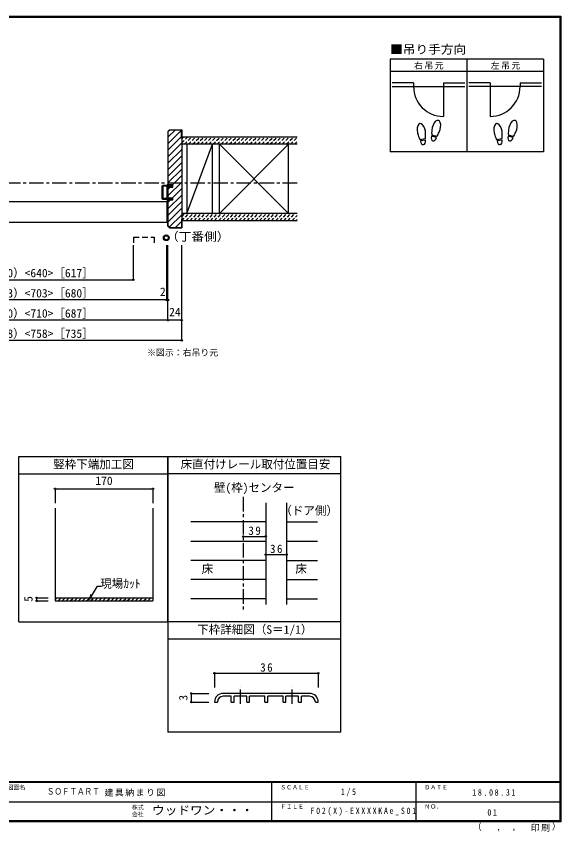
# Model space of a CAD drawing. Units: millimetres, scale not verified, with parts at other scales. Extents: x -973 to 977, y -718 to 696.
# Drawn here: x 32 to 977, y -718 to 696 of the extents above; entities that cross this region are included whole.
import ezdxf
from ezdxf.enums import TextEntityAlignment as Align

# ---------------------------------------------------------------- set-up
doc = ezdxf.new("R2010")
doc.units = ezdxf.units.MM
doc.header["$LTSCALE"] = 5
doc.header["$PDMODE"] = 32
doc.header["$PDSIZE"] = 2.5
for name, pattern in [('CHAIN1', [8, 5, -1, 1, -1]), ('DASHED1', [1.8, 1.2, -0.6]), ('DASHED2', [3, 2, -1])]:
    doc.linetypes.add(name, pattern=pattern)
for name, color, linetype in [('0-0_補助線', 7, 'Continuous'), ('0-1_通り芯', 4, 'CHAIN1'), ('0-3_仕上', 2, 'Continuous'), ('0-4_枠', 3, 'Continuous'), ('0-6_扉', 6, 'Continuous'), ('0-7_金物', 7, 'Continuous'), ('0-8_戸当', 3, 'Continuous'), ('0-A_文字', 3, 'Continuous'), ('0-B_寸法', 7, 'Continuous'), ('0-C_ﾊｯﾁ', 4, 'DASHED1'), ('7-1_通り芯', 4, 'CHAIN1'), ('7-7_金物', 7, 'Continuous'), ('7-B_寸法', 4, 'Continuous'), ('F-0_補助線', 7, 'Continuous'), ('F-1_通り芯', 6, 'Continuous'), ('F-A_文字', 7, 'Continuous')]:
    doc.layers.add(name, color=color, linetype=linetype)
doc.styles.add('HGP明朝B', font='')
doc.styles.add('ＭＳ ゴシック', font='')
doc.styles.get('HGP明朝B').set_extended_font_data('HGP明朝B')
doc.styles.get('ＭＳ ゴシック').set_extended_font_data('MS Gothic')

# ---------------------------------------------------------------- blocks, each defined once
blk = doc.blocks.new('01')
at = {"layer": '0-0_補助線'}
for p, q in [((-14.5, 0.346), (-14.5, -0.449)), ((-14.3, 0.346), (-14.3, -0.449)), ((-12.045, -0.049), (-14.178, 0.444)), ((-12, 0.146), (-14.133, 0.639)), ((-11.475, 5.146), (-12.298, 4.504)), ((-12.175, 4.146), (-11.475, 4.146)), ((-12.045, -0.049), (-11.993, 0.145)), ((-11.475, 0.146), (-12, 0.146)), ((-11.475, 7.146), (-11.475, 5.146)), ((-11.475, 4.146), (-11.475, 0.146)), ((-10.68, 7.55), (-9.257, 6.508)), ((-9.375, 6.146), (-10.075, 6.146)), ((-10.075, 3.146), (-10.075, 6.146)), ((-10.075, 3.146), (-9.252, 2.504)), ((-9.375, 2.146), (-10.075, 2.146)), ((-10.075, 0.146), (-10.075, 2.146)), ((-10.075, 0.146), (10.075, 0.146)), ((10.075, 3.146), (9.252, 2.504)), ((10.68, 7.55), (9.257, 6.508)), ((9.375, 6.146), (10.075, 6.146)), ((9.375, 2.146), (10.075, 2.146)), ((10.075, 3.146), (10.075, 6.146)), ((10.075, 0.146), (10.075, 2.146)), ((11.475, 7.146), (11.475, 5.146)), ((11.475, 5.146), (12.298, 4.504)), ((12.175, 4.146), (11.475, 4.146)), ((11.475, 4.146), (11.475, 0.146)), ((11.475, 0.146), (12, 0.146)), ((12.045, -0.049), (11.993, 0.145)), ((12, 0.146), (14.133, 0.639)), ((12.045, -0.049), (14.178, 0.444)), ((14.3, 0.346), (14.3, -0.449)), ((14.5, 0.346), (14.5, -0.449)), ((-14.265, -0.741), (-12.235, -1.196)), ((-14.222, -0.546), (-12.191, -1.001)), ((-12, -1.488), (-12, -8.854)), ((-11.8, -1.488), (-11.8, -8.854)), ((-11, -9.654), (11, -9.654)), ((11, -9.854), (-11, -9.854)), ((-10.6, -1.554), (-10.6, -8.154)), ((-10.3, -1.254), (10.3, -1.254)), ((-10.3, -8.454), (10.3, -8.454)), ((10.6, -1.554), (10.6, -8.154)), ((11.8, -1.488), (11.8, -8.854)), ((12, -1.488), (12, -8.854)), ((14.222, -0.546), (12.191, -1.001)), ((14.265, -0.741), (12.235, -1.196))]:
    blk.add_line(p, q, dxfattribs=at)
for centre, radius, start, end in [((-14.2, 0.346), 0.3, 77.00048, 180), ((-14.2, 0.346), 0.1, 77.00048, 180), ((-12.175, 4.346), 0.2, 127.96957, 270), ((-10.975, 7.146), 0.5, 53.78053, 180), ((-9.375, 6.346), 0.2, 270, 53.78053), ((-9.375, 2.346), 0.2, 270, 52.03043), ((9.375, 6.346), 0.2, 126.21947, 270), ((9.375, 2.346), 0.2, 127.96957, 270), ((10.975, 7.146), 0.5, 0, 126.21947), ((12.175, 4.346), 0.2, 270, 52.03043), ((14.2, 0.346), 0.3, 0, 102.99952), ((14.2, 0.346), 0.1, 0, 102.99952), ((-14.2, -0.449), 0.3, 180, 257.3929), ((-14.2, -0.449), 0.1, 180, 257.3929), ((-12.3, -1.488), 0.3, 0, 76.0718), ((-12.3, -1.488), 0.5, 0, 76.0718), ((-11, -8.854), 1, 180, 270), ((-11, -8.854), 0.8, 180, 270), ((-10.3, -1.554), 0.3, 90, 180), ((-10.3, -8.154), 0.3, 180, 270), ((10.3, -1.554), 0.3, 0, 90), ((10.3, -8.154), 0.3, 270, 0), ((11, -8.854), 1, 270, 0), ((11, -8.854), 0.8, 270, 0), ((12.3, -1.488), 0.5, 103.9282, 180), ((12.3, -1.488), 0.3, 103.9282, 180), ((14.2, -0.449), 0.1, 282.6071, 0), ((14.2, -0.449), 0.3, 282.6071, 0)]:
    blk.add_arc(centre, radius, start, end, dxfattribs=at)

msp = doc.modelspace()

# ---------------------------------------------------------------- linework, layer by layer
at = {"layer": '0-1_通り芯'}
for p, q in [((519.153, 406.5), (-515.847, 406.5)), ((425.883, -137.5), (425.883, -334.007))]:
    msp.add_line(p, q, dxfattribs=at)
at = {"layer": '0-3_仕上'}
for p, q in [((519.153, 486.5), (319.153, 486.5)), ((519.153, 474), (319.153, 474)), ((519.153, 354), (319.153, 354)), ((519.153, 341.5), (319.153, 341.5))]:
    msp.add_line(p, q, dxfattribs=at)
at = {"layer": '0-3_仕上', "color": 3}
for p, q in [((327.653, 474), (327.653, 354)), ((372.653, 354), (372.653, 474)), ((384.537, 354), (384.537, 474)), ((504.537, 354), (504.537, 474))]:
    msp.add_line(p, q, dxfattribs=at)
at = {"layer": '0-3_仕上', "color": 7}
for p, q in [((327.653, 354), (372.653, 474)), ((384.537, 474), (504.537, 354)), ((384.537, 354), (504.537, 474))]:
    msp.add_line(p, q, dxfattribs=at)
at = {"layer": '0-3_仕上', "color": 4}
for p, q in [((464.883, -180.801), (334.908, -180.801)), ((500.883, -180.801), (554.908, -180.801)), ((334.908, -214.103), (464.883, -214.103)), ((500.883, -214.103), (554.908, -214.103)), ((464.883, -247.404), (334.908, -247.404)), ((500.883, -247.404), (554.908, -247.404)), ((464.883, -280.706), (334.908, -280.706)), ((500.883, -280.706), (554.908, -280.706)), ((464.883, -314.007), (334.908, -314.007)), ((500.883, -314.007), (554.908, -314.007))]:
    msp.add_line(p, q, dxfattribs=at)
at = {"layer": '0-4_枠'}
for p, q in [((297.982, 499), (295.153, 496.172)), ((295.153, 496.172), (295.153, 403.5)), ((298.189, 498.5), (295.653, 495.964)), ((295.653, 403.5), (295.653, 495.964)), ((297.982, 499), (319.153, 499)), ((318.653, 498.5), (298.189, 498.5)), ((318.653, 484), (318.653, 498.5)), ((319.153, 499), (319.153, 329)), ((318.653, 484), (319.153, 484)), ((295.153, 381.2), (295.153, 399.8)), ((295.153, 399.8), (303.653, 399.8)), ((295.653, 381.2), (295.653, 399.8)), ((295.153, 381.2), (303.653, 381.2)), ((295.153, 377.5), (303.653, 377.5)), ((295.153, 331.828), (295.153, 377.5)), ((295.653, 332.036), (295.653, 377.5)), ((303.653, 377.5), (303.653, 381.2)), ((318.653, 344), (318.653, 329.5)), ((318.653, 344), (319.153, 344)), ((297.982, 329), (295.153, 331.828)), ((298.189, 329.5), (295.653, 332.036)), ((297.982, 329), (319.153, 329)), ((298.189, 329.5), (318.653, 329.5)), ((36.653, -354.026), (36.653, -67.5)), ((36.653, -67.5), (294.908, -67.5)), ((36.653, -97.5), (294.908, -97.5)), ((464.883, -147.5), (464.883, -324.007)), ((500.883, -147.5), (500.883, -324.007)), ((99.135, -157.022), (99.135, -317.557)), ((269.135, -157.022), (269.135, -317.557)), ((99.135, -312.557), (269.135, -312.557)), ((99.135, -317.557), (269.135, -317.557))]:
    msp.add_line(p, q, dxfattribs=at)
at = {"layer": '0-4_枠', "color": 4}
for p, q in [((99.135, -123.351), (99.135, -148.351)), ((99.135, -123.351), (269.135, -123.351)), ((269.135, -123.351), (269.135, -148.351)), ((67.135, -312.557), (67.135, -317.557)), ((67.135, -312.557), (87.135, -312.557)), ((67.135, -317.557), (87.135, -317.557))]:
    msp.add_line(p, q, dxfattribs=at)
at = {"layer": '0-4_枠', "color": 7}
for p, q in [((159.029, -315.465), (172.597, -291.965)), ((172.597, -291.965), (179.416, -291.965)), ((159.029, -315.465), (161.617, -305.806))]:
    msp.add_line(p, q, dxfattribs=at)
at = {"layer": '0-4_枠', "color": 4, "linetype": 'DASHED1'}
for p, q in [((99.135, -315.749), (102.327, -312.557)), ((104.398, -317.557), (109.398, -312.557)), ((111.469, -317.557), (116.469, -312.557)), ((118.54, -317.557), (123.54, -312.557)), ((125.611, -317.557), (130.611, -312.557)), ((132.682, -317.557), (137.682, -312.557)), ((139.754, -317.557), (144.754, -312.557)), ((146.825, -317.557), (151.825, -312.557)), ((153.896, -317.557), (158.896, -312.557)), ((160.967, -317.557), (165.967, -312.557)), ((168.038, -317.557), (173.038, -312.557)), ((175.109, -317.557), (180.109, -312.557)), ((182.18, -317.557), (187.18, -312.557)), ((189.251, -317.557), (194.251, -312.557)), ((196.322, -317.557), (201.322, -312.557)), ((203.393, -317.557), (208.393, -312.557)), ((210.464, -317.557), (215.464, -312.557)), ((217.535, -317.557), (222.535, -312.557)), ((224.606, -317.557), (229.606, -312.557)), ((231.677, -317.557), (236.677, -312.557)), ((238.748, -317.557), (243.748, -312.557)), ((245.82, -317.557), (250.82, -312.557)), ((252.891, -317.557), (257.891, -312.557)), ((259.962, -317.557), (264.962, -312.557))]:
    msp.add_line(p, q, dxfattribs=at)
at = {"layer": '0-4_枠'}
for points in [[(303.653, 399.8), (303.653, 403.5), (295.153, 403.5)], [(36.653, -354.026), (294.908, -354.026), (294.908, -67.5)]]:
    msp.add_lwpolyline(points, dxfattribs=at)
at = {"layer": '0-4_枠', "color": 7}
for p in [(99.135, -123.351), (269.135, -123.351), (67.135, -312.557), (67.135, -317.557)]:
    msp.add_point(p, dxfattribs=at)
at = {"layer": '0-6_扉'}
msp.add_line((12.153, 339), (293.153, 339), dxfattribs=at)
at = {"layer": '0-6_扉', "linetype": 'DASHED2'}
for p, q in [((235.158, 312.908), (271.158, 312.908)), ((235.158, 312.908), (235.158, 299)), ((271.158, 312.908), (271.158, 299))]:
    msp.add_line(p, q, dxfattribs=at)
at = {"layer": '0-6_扉'}
msp.add_lwpolyline([(12.153, 375), (293.153, 375), (293.153, 339)], dxfattribs=at)
at = {"layer": '0-7_金物'}
for radius in [5, 3.5]:
    msp.add_circle((292.202, 311.957), radius, dxfattribs=at)
at = {"layer": '0-8_戸当', "color": 2}
for p, q in [((721.239, 580.308), (684.139, 580.308)), ((721.239, 580.308), (721.239, 574.008)), ((773.039, 580.308), (810.139, 580.308)), ((773.039, 580.308), (773.039, 522.208)), ((854.239, 580.308), (817.139, 580.308)), ((854.239, 580.308), (854.239, 522.208)), ((906.039, 580.308), (943.139, 580.308)), ((906.039, 580.308), (906.039, 574.008)), ((684.139, 574.008), (810.139, 574.008)), ((943.139, 574.008), (817.139, 574.008))]:
    msp.add_line(p, q, dxfattribs=at)
at = {"layer": '0-8_戸当'}
for p, q in [((741.457, 483.378), (732.811, 481.853)), ((741.822, 481.31), (733.175, 479.785)), ((760.924, 485.706), (752.444, 487.978)), ((761.468, 487.735), (752.987, 490.007)), ((874.457, 483.378), (865.811, 481.853)), ((874.822, 481.31), (866.175, 479.785)), ((893.924, 485.706), (885.444, 487.978)), ((894.468, 487.735), (885.987, 490.007))]:
    msp.add_line(p, q, dxfattribs=at)
at = {"layer": '0-8_戸当', "color": 2}
for centre, start, end in [((773.039, 574.008), 180, 270), ((854.239, 574.008), 270, 0)]:
    msp.add_arc(centre, 51.8, start, end, dxfattribs=at)
at = {"layer": '0-8_戸当'}
for centre, major_axis, ratio, start_param, end_param in [((734.795, 495.877), (-2.445, 13.867), 0.5, 4.34059143, 8.22577918), ((760.713, 501.878), (3.644, 13.601), 0.5, 4.34059143, 8.22577918), ((867.795, 495.877), (-2.445, 13.867), 0.5, 4.34059143, 8.22577918), ((893.713, 501.878), (3.644, 13.601), 0.5, 4.34059143, 8.22577918), ((760.609, 501.489), (4.416, 16.48), 0.4, 1.85063327, 2.44287679), ((760.609, 501.489), (4.416, 16.48), 0.4, 3.84030852, 4.43255203), ((893.609, 501.489), (4.416, 16.48), 0.4, 1.85063327, 2.44287679), ((893.609, 501.489), (4.416, 16.48), 0.4, 3.84030852, 4.43255203), ((734.865, 495.481), (-2.963, 16.802), 0.4, 1.85063327, 2.44287679), ((737.498, 480.548), (-1.27, 7.205), 0.6, 1.57079633, 4.71238898), ((734.865, 495.481), (-2.963, 16.802), 0.4, 3.84030852, 4.43255203), ((756.684, 486.842), (1.894, 7.067), 0.6, 1.57079633, 4.71238898), ((867.865, 495.481), (-2.963, 16.802), 0.4, 1.85063327, 2.44287679), ((870.498, 480.548), (-1.27, 7.205), 0.6, 1.57079633, 4.71238898), ((867.865, 495.481), (-2.963, 16.802), 0.4, 3.84030852, 4.43255203), ((889.684, 486.842), (1.894, 7.067), 0.6, 1.57079633, 4.71238898)]:
    msp.add_ellipse(centre, major_axis=major_axis, ratio=ratio, start_param=start_param, end_param=end_param, dxfattribs=at)
at = {"layer": '0-A_文字'}
for p, q in [((680.639, 621.667), (680.639, 460.667)), ((946.639, 621.667), (680.639, 621.667)), ((813.639, 621.667), (813.639, 460.667)), ((680.639, 600.667), (946.639, 600.667)), ((294.908, -67.5), (294.908, -545.5)), ((294.908, -67.5), (594.908, -67.5)), ((594.908, -545.5), (594.908, -67.5)), ((594.908, -97.5), (294.908, -97.5)), ((594.908, -354.007), (294.908, -354.007)), ((594.908, -384.007), (294.908, -384.007)), ((594.908, -545.5), (294.908, -545.5))]:
    msp.add_line(p, q, dxfattribs=at)
msp.add_lwpolyline([(946.639, 621.667), (946.639, 460.667), (680.639, 460.667)], dxfattribs=at)
at = {"layer": '0-B_寸法', "color": 4}
for p, q in [((235.158, 239), (235.158, 299)), ((293.153, 204), (293.153, 299)), ((295.153, 169), (295.153, 299)), ((319.153, 134), (319.153, 299)), ((-281.847, 239), (235.158, 239)), ((295.153, 204), (-291.847, 204)), ((319.153, 169), (-315.847, 169)), ((319.153, 134), (-315.847, 134)), ((425.883, -206.008), (464.883, -206.008)), ((464.883, -237.393), (500.883, -237.393))]:
    msp.add_line(p, q, dxfattribs=at)
at = {"layer": '0-B_寸法'}
for p in [(235.158, 239), (293.153, 204), (295.153, 204), (295.153, 169), (319.153, 169), (319.153, 134), (425.883, -206.008), (464.883, -206.008), (464.883, -237.393), (500.883, -237.393)]:
    msp.add_point(p, dxfattribs=at)
at = {"layer": '0-C_ﾊｯﾁ', "linetype": 'Continuous'}
for p, q in [((319.153, 498.98), (295.653, 475.48)), ((307.359, 498.5), (295.653, 486.794)), ((318.653, 487.167), (295.653, 464.166)), ((319.153, 476.353), (295.653, 452.853)), ((319.153, 465.039), (295.653, 441.539)), ((319.153, 453.726), (295.653, 430.225)), ((319.153, 442.412), (295.653, 418.912)), ((319.153, 431.098), (295.653, 407.598)), ((319.153, 419.784), (302.869, 403.5)), ((319.153, 408.47), (295.653, 384.97)), ((299.169, 399.8), (295.653, 396.284)), ((319.153, 397.157), (303.196, 381.2)), ((319.153, 385.843), (295.653, 362.343)), ((299.496, 377.5), (295.653, 373.657)), ((319.153, 374.529), (295.653, 351.029)), ((319.153, 363.216), (295.653, 339.716)), ((319.153, 351.902), (297.47, 330.219)), ((318.653, 340.088), (308.065, 329.5))]:
    msp.add_line(p, q, dxfattribs=at)
at = {"layer": '0-C_ﾊｯﾁ'}
for p, q in [((319.153, 476.53), (329.123, 486.5)), ((319.153, 483.601), (322.052, 486.5)), ((323.694, 474), (336.194, 486.5)), ((330.765, 474), (343.265, 486.5)), ((337.837, 474), (350.337, 486.5)), ((344.908, 474), (357.408, 486.5)), ((351.979, 474), (364.479, 486.5)), ((359.05, 474), (371.55, 486.5)), ((366.121, 474), (378.621, 486.5)), ((373.192, 474), (385.692, 486.5)), ((380.263, 474), (392.763, 486.5)), ((387.334, 474), (399.834, 486.5)), ((394.405, 474), (406.905, 486.5)), ((401.476, 474), (412.318, 484.841)), ((408.547, 474), (421.047, 486.5)), ((415.618, 474), (428.118, 486.5)), ((422.689, 474), (435.189, 486.5)), ((429.76, 474), (442.26, 486.5)), ((436.831, 474), (449.331, 486.5)), ((443.903, 474), (456.403, 486.5)), ((450.974, 474), (463.474, 486.5)), ((458.045, 474), (470.545, 486.5)), ((465.116, 474), (477.616, 486.5)), ((472.187, 474), (484.687, 486.5)), ((479.258, 474), (491.758, 486.5)), ((486.329, 474), (498.829, 486.5)), ((493.4, 474), (505.9, 486.5)), ((500.471, 474), (512.971, 486.5)), ((507.542, 474), (519.153, 485.611)), ((514.613, 474), (519.153, 478.54)), ((319.153, 348.393), (324.76, 354)), ((319.242, 341.411), (331.831, 354)), ((326.403, 341.5), (338.903, 354)), ((333.474, 341.5), (345.974, 354)), ((340.545, 341.5), (353.045, 354)), ((347.616, 341.5), (360.116, 354)), ((354.687, 341.5), (367.187, 354)), ((361.758, 341.5), (374.258, 354)), ((368.829, 341.5), (381.329, 354)), ((375.9, 341.5), (388.4, 354)), ((382.971, 341.5), (395.471, 354)), ((390.042, 341.5), (402.542, 354)), ((397.113, 341.5), (409.613, 354)), ((404.184, 341.5), (416.684, 354)), ((411.255, 341.5), (423.755, 354)), ((418.326, 341.5), (430.826, 354)), ((425.398, 341.5), (437.898, 354)), ((432.469, 341.5), (444.969, 354)), ((439.54, 341.5), (452.04, 354)), ((446.611, 341.5), (459.111, 354)), ((453.682, 341.5), (466.182, 354)), ((460.753, 341.5), (473.253, 354)), ((467.824, 341.5), (480.324, 354)), ((474.895, 341.5), (487.395, 354)), ((481.966, 341.5), (494.466, 354)), ((489.037, 341.5), (501.537, 354)), ((496.108, 341.5), (508.608, 354)), ((503.179, 341.5), (515.679, 354)), ((510.25, 341.5), (519.153, 350.403)), ((517.321, 341.5), (519.153, 343.332))]:
    msp.add_line(p, q, dxfattribs=at)
at = {"layer": '7-1_通り芯'}
for p, q in [((420.899, -496.365), (420.899, -465.834)), ((510.899, -496.365), (510.899, -465.834))]:
    msp.add_line(p, q, dxfattribs=at)
at = {"layer": '7-7_金物'}
for p, q in [((540.899, -478.065), (390.899, -478.065)), ((375.899, -493.065), (380.899, -493.065)), ((404.899, -483.065), (390.899, -483.065)), ((404.899, -493.065), (404.899, -483.065)), ((404.899, -493.065), (409.899, -493.065)), ((431.899, -483.065), (409.899, -483.065)), ((409.899, -493.065), (409.899, -483.065)), ((431.899, -493.065), (431.899, -483.065)), ((431.899, -493.065), (436.899, -493.065)), ((463.399, -483.065), (436.899, -483.065)), ((436.899, -493.065), (436.899, -483.065)), ((463.399, -493.065), (463.399, -483.065)), ((463.399, -493.065), (468.399, -493.065)), ((494.899, -483.065), (468.399, -483.065)), ((468.399, -493.065), (468.399, -483.065)), ((494.899, -493.065), (494.899, -483.065)), ((494.899, -493.065), (499.899, -493.065)), ((521.899, -483.065), (499.899, -483.065)), ((499.899, -493.065), (499.899, -483.065)), ((521.899, -493.065), (521.899, -483.065)), ((521.899, -493.065), (526.899, -493.065)), ((540.899, -483.065), (526.899, -483.065)), ((526.899, -493.065), (526.899, -483.065)), ((550.899, -493.065), (555.899, -493.065))]:
    msp.add_line(p, q, dxfattribs=at)
for centre, radius, start, end in [((390.899, -493.065), 15, 90, 180), ((540.899, -493.065), 15, 0, 90), ((390.899, -493.065), 10, 90, 180), ((540.899, -493.065), 10, 0, 90)]:
    msp.add_arc(centre, radius, start, end, dxfattribs=at)
at = {"layer": '7-B_寸法'}
for p, q in [((375.899, -443.065), (375.899, -468.065)), ((375.899, -443.065), (555.899, -443.065)), ((555.899, -443.065), (555.899, -468.065)), ((335.899, -478.065), (365.899, -478.065)), ((335.899, -493.065), (335.899, -478.065)), ((335.899, -493.065), (365.899, -493.065))]:
    msp.add_line(p, q, dxfattribs=at)
at = {"layer": '7-B_寸法', "color": 7}
for p in [(375.899, -443.065), (555.899, -443.065), (335.899, -478.065), (335.899, -493.065)]:
    msp.add_point(p, dxfattribs=at)
at = {"layer": 'F-1_通り芯'}
for p, q in [((-973.347, 695.833), (976.653, 695.833)), ((-973.347, 695), (976.653, 695)), ((-973.347, 694.167), (976.653, 694.167)), ((974.986, 695.833), (974.986, -700.833)), ((975.82, 695.833), (975.82, -700.833)), ((976.653, 695.833), (976.653, -700.833)), ((976.653, -631.667), (-973.347, -631.667)), ((976.653, -632.5), (-973.347, -632.5)), ((474.986, -632.5), (474.986, -699.167)), ((724.986, -632.5), (724.986, -699.167)), ((1.653, -665.833), (974.986, -665.834)), ((976.653, -699.167), (-973.347, -699.167)), ((976.653, -700), (-973.347, -700)), ((976.653, -700.833), (-973.347, -700.833))]:
    msp.add_line(p, q, dxfattribs=at)

# ---------------------------------------------------------------- block references
at = {"layer": '0-0_補助線', "xscale": -1, "rotation": 270}
msp.add_blockref('01', (295.007, 390.5), dxfattribs=at)

# ---------------------------------------------------------------- texts
at = {"layer": '0-4_枠', "color": 7, "style": 'ＭＳ ゴシック'}
for s, p in [('竪枠下端加工図', (96.021, -92.5)), ('170', (169.135, -121.135)), ('現場ｶｯﾄ', (177.597, -299.465))]:
    msp.add_text(s, height=14.66, dxfattribs=at).set_placement(p, align=Align.BOTTOM_LEFT)
msp.add_text('5', height=14.66, rotation=90, dxfattribs=at).set_placement((64.635, -319.301), align=Align.BOTTOM_LEFT)
at = {"layer": '0-A_文字', "color": 7, "style": 'ＭＳ ゴシック', "width": 1.1}
for s, p in [('■吊り手方向', (680.639, 626.667)), ('（丁番側）', (291.835, 302.105))]:
    msp.add_text(s, height=14.66, dxfattribs=at).set_placement(p, align=Align.BOTTOM_LEFT)
at = {"layer": '0-A_文字', "color": 7, "style": 'ＭＳ ゴシック'}
for s, height, p in [('※図示：右吊り元', 11, (258.958, 103.923)), ('床直付けレール取付位置目安', 14.66, (317.054, -92.5)), ('壁(枠)センター', 14.66, (374.908, -133.091)), ('（ドア側）', 14.66, (490.139, -172.895)), ('床', 14.66, (353.658, -274.055)), ('床', 14.66, (516.158, -274.055)), ('下枠詳細図（S＝1/1）', 14.66, (345.899, -379.007))]:
    msp.add_text(s, height=height, dxfattribs=at).set_placement(p, align=Align.BOTTOM_LEFT)
at = {"layer": '0-A_文字', "color": 7, "char_height": 11, "attachment_point": 7, "style": 'ＭＳ ゴシック'}
for s, insert in [('\\T1.17;右吊元', (722.139, 603.667)), ('\\T1.17;左吊元', (855.139, 603.667))]:
    msp.add_mtext(s, dxfattribs=dict(at, insert=insert))
at = {"layer": '0-B_寸法', "style": 'ＭＳ ゴシック'}
for s, p in [('有効開口寸法＝730（660）<640>［617］', (-193.347, 239)), ('ＤＷ＝793（723）<703>［680］', (-113.347, 204)), ('2', (281.257, 206.5)), ('枠内＝800（730）<710>［687］', (-113.347, 169)), ('24', (297.153, 171.5)), ('枠外＝848（778）<758>［735］', (-113.347, 134))]:
    msp.add_text(s, height=14.66, dxfattribs=at).set_placement(p, align=Align.BOTTOM_LEFT)
at = {"layer": '0-B_寸法', "char_height": 14.66, "attachment_point": 7, "style": 'ＭＳ ゴシック'}
for s, insert in [('\\T1.27;\\W0.95;39', (434.758, -203.508)), ('\\T1.27;\\W0.95;36', (472.258, -234.893))]:
    msp.add_mtext(s, dxfattribs=dict(at, insert=insert))
at = {"layer": '7-B_寸法', "color": 7, "style": 'ＭＳ ゴシック'}
msp.add_text('3', height=14.66, rotation=90, dxfattribs=at).set_placement((333.399, -490.565), align=Align.BOTTOM_LEFT)
at = {"layer": '7-B_寸法', "color": 7, "insert": (455.274, -440.565), "char_height": 14.66, "attachment_point": 7, "style": 'ＭＳ ゴシック'}
msp.add_mtext('\\T1.27;\\W0.95;36', dxfattribs=at)
at = {"layer": 'F-0_補助線', "style": 'HGP明朝B', "width": 0.85}
msp.add_text('ＳＯＦＴＡＲＴ', height=11, dxfattribs=at).set_placement((84.986, -656.798), align=Align.BOTTOM_LEFT)
at = {"layer": 'F-0_補助線', "insert": (185.035, -656.798), "char_height": 11, "attachment_point": 7, "style": 'ＭＳ ゴシック'}
msp.add_mtext('\\T1.17;建具納まり図', dxfattribs=at)
at = {"layer": 'F-A_文字', "style": 'ＭＳ ゴシック'}
for s, height, p in [('図面名', 7.331, (16.653, -646.667)), ('ＳＣＡＬＥ', 7.331, (489.986, -646.667)), ('ＤＡＴＥ', 7.331, (739.986, -646.667)), ('株式', 7.331, (232.486, -681.5)), ('ＦＩＬＥ', 7.331, (489.986, -680)), ('ＮＯ．', 7.331, (739.986, -680.001)), ('会社', 7.331, (232.486, -693.5)), ('（', 11, (823.992, -718.052)), ('）', 11, (961.387, -717.355)), (',', 11, (865.199, -718.052)), (',', 11, (891.686, -717.588))]:
    msp.add_text(s, height=height, dxfattribs=at).set_placement(p, align=Align.BOTTOM_LEFT)
at = {"layer": 'F-A_文字', "style": 'ＭＳ ゴシック', "width": 1.1}
msp.add_text('ウッドワン・・・', height=14.66, dxfattribs=at).set_placement((267.486, -692.5), align=Align.BOTTOM_LEFT)
at = {"layer": 'F-A_文字', "char_height": 11, "attachment_point": 7, "style": 'ＭＳ ゴシック'}
for s, insert in [('\\T1.38;\\W0.9;1/5', (594.986, -656.667)), ('\\T1.39;\\W0.85;18.08.31', (823.111, -655.417)), ('\\T1.4;\\W0.85;F02(X)-EXXXXKAe_S01', (542.486, -690.001)), ('\\T1.36;\\W0.9;01', (849.361, -690.001)), ('\\T1.17;印刷', (924.678, -717.82))]:
    msp.add_mtext(s, dxfattribs=dict(at, insert=insert))

doc.saveas('drawing.dxf')
